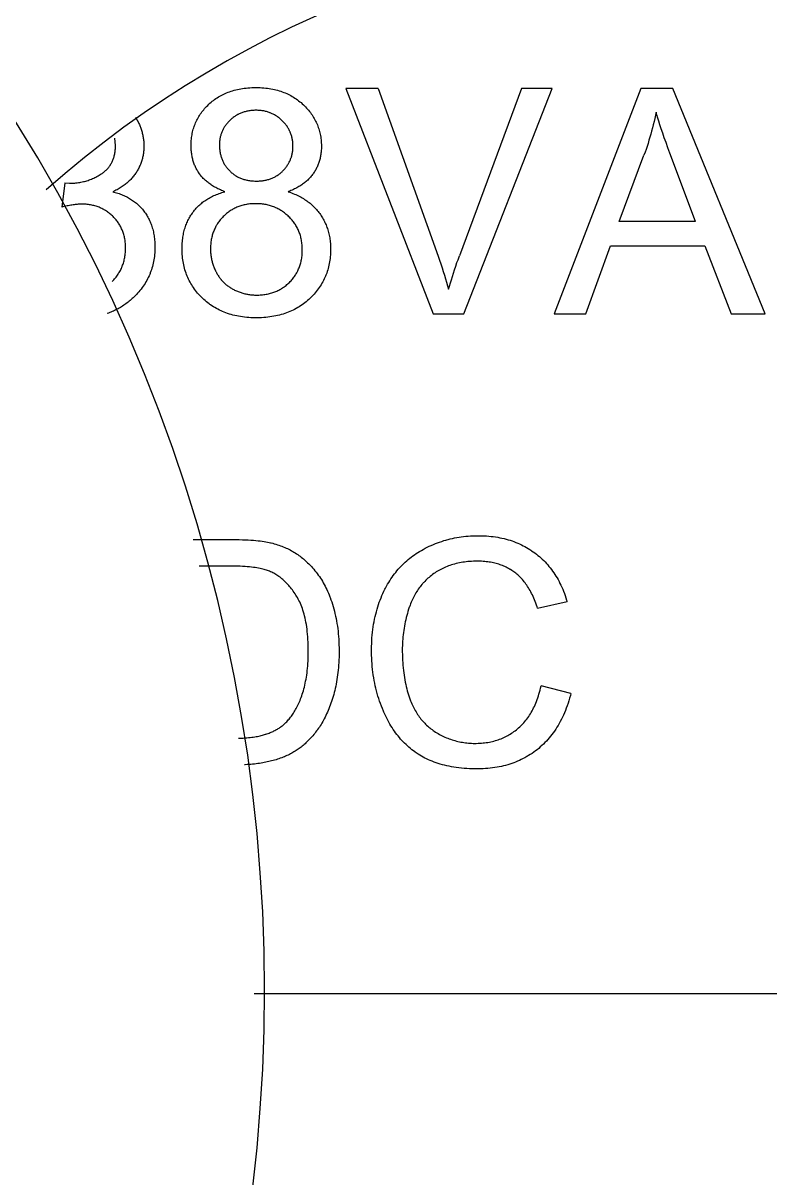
# Model space of a CAD drawing. Header units: millimetres. Extents: x 0 to 101, y -1 to 90.
# Drawn here: x 9.805 to 10.302, y 38.575 to 39.343 of the extents above; entities that cross this region are included whole.
import ezdxf

# ---------------------------------------------------------------- set-up
doc = ezdxf.new("R2010")
doc.units = ezdxf.units.MM

msp = doc.modelspace()

# ---------------------------------------------------------------- linework, layer by layer
for p, q in [((10.01988, 39.30001), (10.07799, 39.15001)), ((10.04136, 39.30001), (10.01988, 39.30001)), ((10.13683, 39.30001), (10.0954, 39.18858)), ((10.09836, 39.15001), (10.15709, 39.30001)), ((10.15709, 39.30001), (10.13683, 39.30001)), ((10.21602, 39.30001), (10.15842, 39.15001)), ((10.23741, 39.30001), (10.21602, 39.30001)), ((10.2988, 39.15001), (10.23741, 39.30001)), ((9.87998, 39.28097), (9.88212, 39.27697)), ((9.8666, 39.26205), (9.86615, 39.26694)), ((10.2017, 39.21161), (10.21817, 39.2556)), ((9.83304, 39.23719), (9.831, 39.22102)), ((9.83304, 39.23719), (9.83601, 39.23698)), ((10.25255, 39.21161), (10.2017, 39.21161)), ((10.1795, 39.15001), (10.19597, 39.19544)), ((10.19597, 39.19544), (10.25869, 39.19544)), ((10.25869, 39.19544), (10.27619, 39.15001)), ((10.07799, 39.15001), (10.09836, 39.15001)), ((10.15842, 39.15001), (10.1795, 39.15001)), ((10.27619, 39.15001), (10.2988, 39.15001)), ((10.14747, 38.95427), (10.16701, 38.95888)), ((10.16957, 38.89759), (10.14972, 38.9026)), ((9.95893, 38.69811), (10.6144, 38.69811))]:
    msp.add_line(p, q)
for points in [[(9.92871, 39.28947), (9.92946, 39.29016), (9.93022, 39.29082), (9.93099, 39.29146), (9.93178, 39.29208), (9.93258, 39.29268), (9.9334, 39.29326), (9.93382, 39.29354), (9.93424, 39.29381), (9.93509, 39.29435), (9.93595, 39.29486), (9.93684, 39.29535), (9.93774, 39.29582), (9.93866, 39.29627), (9.93959, 39.2967), (9.94054, 39.29711), (9.94151, 39.29749), (9.9425, 39.29786), (9.94351, 39.2982), (9.94454, 39.29852), (9.94559, 39.29882), (9.94665, 39.2991), (9.94774, 39.29935), (9.94885, 39.29959), (9.94998, 39.2998), (9.95114, 39.29999), (9.95231, 39.30015), (9.95351, 39.30029), (9.95474, 39.30041), (9.95599, 39.3005), (9.95726, 39.30057), (9.95856, 39.30061), (9.95988, 39.30062)], [(9.95988, 39.30062), (9.96021, 39.30062), (9.96152, 39.30061), (9.96281, 39.30056), (9.96408, 39.30049), (9.96532, 39.3004), (9.96654, 39.30028), (9.96774, 39.30014), (9.96891, 39.29997), (9.97007, 39.29978), (9.9712, 39.29956), (9.97231, 39.29933), (9.9734, 39.29906), (9.97448, 39.29878), (9.97553, 39.29847), (9.97656, 39.29815), (9.97758, 39.29779), (9.97858, 39.29742), (9.97956, 39.29703), (9.98052, 39.29661), (9.98147, 39.29617), (9.9824, 39.29571), (9.98332, 39.29523), (9.98422, 39.29472), (9.9851, 39.29419), (9.98597, 39.29364), (9.98682, 39.29307), (9.98766, 39.29248), (9.98848, 39.29186), (9.98929, 39.29122), (9.99009, 39.29056), (9.99087, 39.28987), (9.99164, 39.28916)], [(10.04136, 39.30001), (10.08127, 39.18843), (10.08217, 39.18584), (10.08303, 39.1833), (10.08386, 39.18079), (10.08466, 39.17831), (10.08543, 39.17587), (10.08617, 39.17347), (10.08688, 39.1711), (10.08757, 39.16877), (10.08823, 39.16648)], [(9.91694, 39.26192), (9.91695, 39.26232), (9.91697, 39.26334), (9.91701, 39.26436), (9.91708, 39.26535), (9.91717, 39.26634), (9.91728, 39.26731), (9.91741, 39.26826), (9.91757, 39.26921), (9.91775, 39.27014), (9.91795, 39.27106), (9.91817, 39.27196), (9.91841, 39.27286), (9.91868, 39.27374), (9.91897, 39.27462), (9.91928, 39.27548), (9.91961, 39.27633), (9.91996, 39.27718), (9.92033, 39.27801), (9.92053, 39.27842), (9.92073, 39.27883), (9.92115, 39.27965), (9.92159, 39.28045), (9.92205, 39.28125), (9.92254, 39.28204), (9.92305, 39.28282), (9.92358, 39.28359), (9.92413, 39.28435), (9.92471, 39.2851), (9.92532, 39.28585), (9.92595, 39.28659), (9.9266, 39.28732), (9.92728, 39.28804), (9.92798, 39.28876), (9.92871, 39.28947)], [(9.99164, 39.28916), (9.99238, 39.28844), (9.9931, 39.28771), (9.99379, 39.28698), (9.99445, 39.28623), (9.99509, 39.28548), (9.99571, 39.28472), (9.9963, 39.28395), (9.99686, 39.28318), (9.99741, 39.28239), (9.99792, 39.2816), (9.99842, 39.2808), (9.99889, 39.28), (9.99934, 39.27918), (9.99977, 39.27836), (10.00017, 39.27752), (10.00055, 39.27668), (10.00091, 39.27583), (10.00124, 39.27497), (10.00156, 39.2741), (10.00185, 39.27322), (10.00212, 39.27233), (10.00237, 39.27142), (10.00259, 39.27051), (10.0028, 39.26959), (10.00298, 39.26866), (10.00314, 39.26771), (10.00327, 39.26676), (10.00339, 39.26579), (10.00348, 39.26481), (10.00354, 39.26381), (10.00359, 39.26281), (10.00361, 39.26179), (10.00361, 39.26144)], [(9.9427, 39.27875), (9.94227, 39.27832), (9.94185, 39.27789), (9.94144, 39.27745), (9.94105, 39.277), (9.94068, 39.27656), (9.94032, 39.27611), (9.93998, 39.27565), (9.93965, 39.27519), (9.93933, 39.27473), (9.93903, 39.27427), (9.93874, 39.27379), (9.93847, 39.27332), (9.93821, 39.27284), (9.93796, 39.27235), (9.93785, 39.27211), (9.93773, 39.27186), (9.93751, 39.27137), (9.9373, 39.27087), (9.93711, 39.27036), (9.93693, 39.26985), (9.93676, 39.26934), (9.93661, 39.26882), (9.93647, 39.26829), (9.93634, 39.26776), (9.93622, 39.26722), (9.93612, 39.26667), (9.93603, 39.26612), (9.93595, 39.26556), (9.93589, 39.26499), (9.93584, 39.26442), (9.9358, 39.26384), (9.93578, 39.26325), (9.93577, 39.26265), (9.93577, 39.26256)], [(9.96023, 39.28548), (9.95994, 39.28548), (9.95925, 39.28547), (9.95857, 39.28544), (9.9579, 39.2854), (9.95724, 39.28534), (9.95659, 39.28527), (9.95595, 39.28518), (9.95532, 39.28509), (9.9547, 39.28498), (9.95409, 39.28485), (9.95349, 39.28471), (9.9529, 39.28456), (9.95232, 39.2844), (9.95175, 39.28422), (9.95119, 39.28403), (9.95063, 39.28383), (9.95008, 39.28361), (9.94954, 39.28338), (9.94901, 39.28314), (9.94848, 39.28288), (9.94822, 39.28275), (9.94796, 39.28261), (9.94745, 39.28233), (9.94695, 39.28203), (9.94645, 39.28173), (9.94596, 39.2814), (9.94548, 39.28107), (9.945, 39.28072), (9.94453, 39.28035), (9.94406, 39.27998), (9.9436, 39.27958), (9.94315, 39.27918), (9.9427, 39.27875)], [(9.97762, 39.27852), (9.97736, 39.27877), (9.9769, 39.2792), (9.97643, 39.27962), (9.97595, 39.28002), (9.97548, 39.28041), (9.97499, 39.28078), (9.97451, 39.28113), (9.97401, 39.28147), (9.97352, 39.2818), (9.97301, 39.28211), (9.9725, 39.28241), (9.97199, 39.28269), (9.97147, 39.28296), (9.97095, 39.28321), (9.97042, 39.28346), (9.96988, 39.28368), (9.96961, 39.28379), (9.96933, 39.2839), (9.96878, 39.2841), (9.96823, 39.28429), (9.96766, 39.28446), (9.96709, 39.28462), (9.96651, 39.28477), (9.96592, 39.2849), (9.96533, 39.28502), (9.96472, 39.28513), (9.96411, 39.28522), (9.96348, 39.2853), (9.96285, 39.28536), (9.96221, 39.28542), (9.96156, 39.28545), (9.9609, 39.28547), (9.96023, 39.28548)], [(9.98468, 39.26154), (9.98468, 39.26155), (9.98467, 39.2622), (9.98465, 39.26284), (9.98461, 39.26346), (9.98456, 39.26408), (9.9845, 39.26469), (9.98442, 39.26529), (9.98433, 39.26588), (9.98423, 39.26646), (9.98411, 39.26704), (9.98398, 39.2676), (9.98383, 39.26816), (9.98367, 39.26871), (9.9835, 39.26926), (9.98332, 39.2698), (9.98312, 39.27033), (9.98291, 39.27085), (9.9828, 39.27111), (9.98268, 39.27137), (9.98244, 39.27189), (9.98219, 39.27239), (9.98193, 39.27289), (9.98165, 39.27339), (9.98136, 39.27388), (9.98105, 39.27437), (9.98073, 39.27485), (9.98039, 39.27532), (9.98004, 39.27579), (9.97968, 39.27626), (9.9793, 39.27672), (9.9789, 39.27718), (9.97849, 39.27763), (9.97806, 39.27808), (9.97762, 39.27852)], [(10.22626, 39.28425), (10.22583, 39.28221), (10.22536, 39.28007), (10.22487, 39.27794), (10.22437, 39.27583), (10.22384, 39.27373), (10.22328, 39.27165), (10.22271, 39.26959), (10.22212, 39.26754), (10.22151, 39.26551), (10.22088, 39.26349), (10.22023, 39.26149), (10.21957, 39.25951), (10.21888, 39.25755), (10.21817, 39.2556)], [(10.25255, 39.21161), (10.23547, 39.25696), (10.23415, 39.26053), (10.23289, 39.26397), (10.23172, 39.26727), (10.23064, 39.27037), (10.22968, 39.27318), (10.22882, 39.27577), (10.22806, 39.27815), (10.22739, 39.28034), (10.22679, 39.28237), (10.22626, 39.28425)], [(9.88212, 39.27697), (9.88223, 39.27671), (9.88252, 39.27608), (9.88279, 39.27544), (9.88304, 39.2748), (9.88329, 39.27416), (9.88352, 39.27352), (9.88374, 39.27287), (9.88394, 39.27223), (9.88414, 39.27158), (9.88432, 39.27093), (9.88448, 39.27029), (9.88464, 39.26963), (9.88478, 39.26898), (9.88491, 39.26833), (9.88503, 39.26767), (9.88513, 39.26701), (9.88523, 39.26635), (9.88531, 39.26568), (9.88538, 39.26502), (9.88543, 39.26435), (9.88548, 39.26367), (9.88551, 39.263), (9.88553, 39.26232), (9.88553, 39.26164)], [(9.85717, 39.24314), (9.8577, 39.24349), (9.8582, 39.24385), (9.85869, 39.24422), (9.85916, 39.24459), (9.85961, 39.24497), (9.86005, 39.24537), (9.86047, 39.24577), (9.86088, 39.24617), (9.86127, 39.24659), (9.86165, 39.24702), (9.86202, 39.24745), (9.86236, 39.2479), (9.8627, 39.24835), (9.86302, 39.24882), (9.86318, 39.24905), (9.86333, 39.24929), (9.86362, 39.24977), (9.8639, 39.25027), (9.86417, 39.25077), (9.86442, 39.25129), (9.86466, 39.25181), (9.86489, 39.25235), (9.8651, 39.2529), (9.8653, 39.25346), (9.86549, 39.25403), (9.86566, 39.25462), (9.86582, 39.25522), (9.86596, 39.25583), (9.8661, 39.25646), (9.86621, 39.2571), (9.86631, 39.25776), (9.8664, 39.25843), (9.86647, 39.25912), (9.86653, 39.25983), (9.86657, 39.26055), (9.86659, 39.26128), (9.8666, 39.26204)], [(9.88553, 39.26164), (9.88552, 39.26091), (9.8855, 39.26018), (9.88547, 39.25947), (9.88542, 39.25876), (9.88535, 39.25806), (9.88527, 39.25737), (9.88518, 39.25668), (9.88507, 39.256), (9.88495, 39.25533), (9.88482, 39.25466), (9.88467, 39.254), (9.88451, 39.25334), (9.88433, 39.25269), (9.88424, 39.25237), (9.88414, 39.25205), (9.88394, 39.25141), (9.88372, 39.25077), (9.88349, 39.25014), (9.88324, 39.24951), (9.88298, 39.24889), (9.88271, 39.24827), (9.88242, 39.24765), (9.88211, 39.24704), (9.88179, 39.24643), (9.88146, 39.24582), (9.88111, 39.24522), (9.88074, 39.24461), (9.88036, 39.24401), (9.88031, 39.24394)], [(9.92245, 39.24331), (9.92207, 39.24385), (9.92171, 39.2444), (9.92153, 39.24468), (9.92136, 39.24496), (9.92102, 39.24552), (9.9207, 39.2461), (9.92038, 39.24668), (9.92009, 39.24727), (9.9198, 39.24787), (9.91953, 39.24848), (9.91927, 39.24909), (9.91903, 39.24972), (9.9188, 39.25036), (9.91858, 39.251), (9.91837, 39.25165), (9.91818, 39.25232), (9.918, 39.25299), (9.91784, 39.25368), (9.91769, 39.25437), (9.91755, 39.25507), (9.91742, 39.25579), (9.91731, 39.25652), (9.91722, 39.25725), (9.91713, 39.258), (9.91707, 39.25876), (9.91701, 39.25954), (9.91698, 39.26032), (9.91695, 39.26112), (9.91694, 39.26192)], [(9.93577, 39.26256), (9.93578, 39.26194), (9.9358, 39.26125), (9.93583, 39.26057), (9.93588, 39.2599), (9.93594, 39.25925), (9.93602, 39.25861), (9.93611, 39.25798), (9.93621, 39.25736), (9.93633, 39.25675), (9.93646, 39.25616), (9.9366, 39.25557), (9.93675, 39.25499), (9.93692, 39.25443), (9.9371, 39.25387), (9.93729, 39.25332), (9.9375, 39.25278), (9.93772, 39.25225), (9.93795, 39.25173), (9.93819, 39.25122), (9.93845, 39.25071), (9.93858, 39.25046), (9.93872, 39.25021), (9.939, 39.24972), (9.9393, 39.24923), (9.93961, 39.24875), (9.93993, 39.24828), (9.94027, 39.24781), (9.94062, 39.24735), (9.94099, 39.2469), (9.94137, 39.24645), (9.94176, 39.24601), (9.94218, 39.24557), (9.9426, 39.24514)], [(9.97782, 39.24507), (9.97817, 39.24542), (9.9786, 39.24587), (9.979, 39.24632), (9.9794, 39.24678), (9.97977, 39.24724), (9.98013, 39.2477), (9.98048, 39.24817), (9.98081, 39.24864), (9.98113, 39.24911), (9.98143, 39.24959), (9.98172, 39.25008), (9.98199, 39.25056), (9.98225, 39.25105), (9.9825, 39.25155), (9.98273, 39.25205), (9.98295, 39.25256), (9.98316, 39.25307), (9.98335, 39.25359), (9.98353, 39.25411), (9.98362, 39.25438), (9.9837, 39.25464), (9.98385, 39.25518), (9.984, 39.25572), (9.98412, 39.25627), (9.98424, 39.25682), (9.98434, 39.25739), (9.98443, 39.25795), (9.98451, 39.25853), (9.98457, 39.25912), (9.98462, 39.25971), (9.98465, 39.26031), (9.98467, 39.26092), (9.98468, 39.26154)], [(10.00361, 39.26144), (10.00361, 39.26131), (10.0036, 39.26055), (10.00357, 39.25979), (10.00353, 39.25904), (10.00348, 39.25831), (10.00341, 39.25758), (10.00333, 39.25686), (10.00323, 39.25615), (10.00312, 39.25545), (10.003, 39.25476), (10.00286, 39.25408), (10.0027, 39.25341), (10.00254, 39.25275), (10.00236, 39.25209), (10.00217, 39.25144), (10.00196, 39.2508), (10.00174, 39.25017), (10.00151, 39.24955), (10.00126, 39.24894), (10.00101, 39.24833), (10.00073, 39.24774), (10.00045, 39.24714), (10.00015, 39.24656), (9.99984, 39.24599), (9.99951, 39.24542), (9.99918, 39.24486), (9.99883, 39.24431), (9.99846, 39.24376), (9.99808, 39.24322)], [(9.83601, 39.23698), (9.83606, 39.23698), (9.83694, 39.23699), (9.8378, 39.23702), (9.83866, 39.23706), (9.83951, 39.23712), (9.84036, 39.2372), (9.84119, 39.2373), (9.84202, 39.23741), (9.84284, 39.23754), (9.84365, 39.23768), (9.84445, 39.23785), (9.84525, 39.23802), (9.84604, 39.23822), (9.84682, 39.23843), (9.8476, 39.23866), (9.84837, 39.2389), (9.84913, 39.23916), (9.84989, 39.23944), (9.85064, 39.23973), (9.85139, 39.24004), (9.85213, 39.24037), (9.85287, 39.24072), (9.8536, 39.24108), (9.85432, 39.24146), (9.85504, 39.24185), (9.85576, 39.24226), (9.85647, 39.2427), (9.85717, 39.24314)], [(9.88031, 39.24394), (9.87993, 39.24336), (9.87953, 39.24279), (9.87911, 39.24223), (9.87868, 39.24168), (9.87824, 39.24113), (9.87778, 39.24059), (9.87731, 39.24006), (9.87682, 39.23954), (9.87632, 39.23902), (9.8758, 39.23852), (9.87527, 39.23802), (9.87472, 39.23752), (9.87416, 39.23704), (9.87359, 39.23656), (9.87299, 39.2361), (9.87239, 39.23564), (9.87176, 39.23518), (9.87112, 39.23474), (9.87047, 39.23431), (9.8698, 39.23388), (9.86911, 39.23346), (9.86841, 39.23306), (9.86769, 39.23266), (9.86696, 39.23227), (9.8662, 39.23189), (9.86544, 39.23152), (9.86486, 39.23125)], [(9.93945, 39.23135), (9.93889, 39.23156), (9.93803, 39.23189), (9.93719, 39.23223), (9.93638, 39.23258), (9.93558, 39.23293), (9.93481, 39.23329), (9.93406, 39.23367), (9.93333, 39.23405), (9.93262, 39.23443), (9.93193, 39.23483), (9.93126, 39.23523), (9.93061, 39.23565), (9.92997, 39.23607), (9.92936, 39.23649), (9.92876, 39.23693), (9.92818, 39.23737), (9.92761, 39.23782), (9.92707, 39.23828), (9.92654, 39.23874), (9.92602, 39.23922), (9.92552, 39.2397), (9.92504, 39.24019), (9.92457, 39.24069), (9.92411, 39.2412), (9.92368, 39.24171), (9.92325, 39.24223), (9.92284, 39.24277), (9.92264, 39.24304), (9.92245, 39.24331)], [(9.9426, 39.24514), (9.94303, 39.24473), (9.94347, 39.24433), (9.94391, 39.24394), (9.94436, 39.24357), (9.94482, 39.24321), (9.94529, 39.24286), (9.94576, 39.24253), (9.94625, 39.24221), (9.94674, 39.2419), (9.94724, 39.24161), (9.94774, 39.24133), (9.94826, 39.24106), (9.94878, 39.24081), (9.94932, 39.24056), (9.94986, 39.24033), (9.95041, 39.24011), (9.95097, 39.23991), (9.95154, 39.23972), (9.95212, 39.23954), (9.95271, 39.23937), (9.95332, 39.23922), (9.95393, 39.23908), (9.95455, 39.23895), (9.95519, 39.23883), (9.95584, 39.23873), (9.95649, 39.23864), (9.95717, 39.23857), (9.95785, 39.23851), (9.95855, 39.23846), (9.95926, 39.23843), (9.95998, 39.23842), (9.96043, 39.23841)], [(9.96043, 39.23841), (9.96096, 39.23842), (9.96166, 39.23844), (9.96235, 39.23847), (9.96302, 39.23852), (9.96368, 39.23858), (9.96433, 39.23865), (9.96497, 39.23874), (9.9656, 39.23884), (9.96621, 39.23895), (9.96682, 39.23908), (9.96741, 39.23922), (9.96799, 39.23937), (9.96856, 39.23954), (9.96913, 39.23971), (9.96968, 39.2399), (9.97022, 39.2401), (9.97076, 39.24032), (9.97129, 39.24055), (9.9718, 39.24079), (9.97231, 39.24104), (9.97281, 39.2413), (9.97331, 39.24158), (9.97379, 39.24187), (9.97427, 39.24217), (9.97474, 39.24249), (9.97497, 39.24265), (9.9752, 39.24281), (9.97566, 39.24316), (9.9761, 39.24351), (9.97654, 39.24388), (9.97698, 39.24426), (9.9774, 39.24466), (9.97782, 39.24507)], [(9.99808, 39.24322), (9.99768, 39.24268), (9.99727, 39.24215), (9.99684, 39.24162), (9.9964, 39.24111), (9.99594, 39.2406), (9.99547, 39.2401), (9.99498, 39.23961), (9.99448, 39.23912), (9.99396, 39.23864), (9.99343, 39.23817), (9.99288, 39.23771), (9.99231, 39.23726), (9.99173, 39.23681), (9.99113, 39.23638), (9.99052, 39.23595), (9.98989, 39.23552), (9.98924, 39.23511), (9.98857, 39.2347), (9.98788, 39.23431), (9.98718, 39.23392), (9.98646, 39.23354), (9.98572, 39.23316), (9.98495, 39.2328), (9.98417, 39.23244), (9.98337, 39.2321), (9.98255, 39.23176), (9.98171, 39.23143), (9.98151, 39.23135)], [(9.86486, 39.23125), (9.8655, 39.2311), (9.86641, 39.23087), (9.8673, 39.23062), (9.86817, 39.23035), (9.86902, 39.23007), (9.86986, 39.22978), (9.87068, 39.22947), (9.87149, 39.22914), (9.87228, 39.22881), (9.87305, 39.22845), (9.87381, 39.22809), (9.87456, 39.22771), (9.87529, 39.22731), (9.876, 39.2269), (9.8767, 39.22648), (9.87738, 39.22604), (9.87805, 39.22559), (9.87871, 39.22513), (9.87935, 39.22465), (9.87998, 39.22416), (9.88059, 39.22366), (9.8812, 39.22314), (9.88178, 39.2226), (9.88236, 39.22205), (9.88292, 39.22149), (9.88347, 39.22091), (9.884, 39.22032), (9.88453, 39.21972), (9.88504, 39.2191), (9.88553, 39.21846)], [(9.91827, 39.21785), (9.91878, 39.2185), (9.9193, 39.21914), (9.91983, 39.21977), (9.92037, 39.22038), (9.92093, 39.22098), (9.92151, 39.22156), (9.9221, 39.22213), (9.9227, 39.22269), (9.92332, 39.22323), (9.92396, 39.22376), (9.92461, 39.22428), (9.92527, 39.22478), (9.92596, 39.22527), (9.92666, 39.22575), (9.92737, 39.22621), (9.9281, 39.22666), (9.92885, 39.2271), (9.92962, 39.22753), (9.93041, 39.22794), (9.93121, 39.22834), (9.93203, 39.22872), (9.93288, 39.2291), (9.93374, 39.22946), (9.93462, 39.2298), (9.93552, 39.23013), (9.93644, 39.23045), (9.93739, 39.23076), (9.93835, 39.23105), (9.93934, 39.23132), (9.93945, 39.23135)], [(9.98151, 39.23135), (9.9817, 39.23129), (9.98272, 39.23093), (9.98372, 39.23057), (9.9847, 39.23018), (9.98565, 39.22979), (9.98658, 39.22939), (9.98748, 39.22897), (9.98837, 39.22854), (9.98923, 39.2281), (9.99007, 39.22765), (9.99088, 39.22718), (9.99168, 39.22671), (9.99246, 39.22622), (9.99321, 39.22572), (9.99395, 39.22521), (9.99467, 39.22469), (9.99537, 39.22416), (9.99605, 39.22362), (9.99672, 39.22306), (9.99737, 39.22249), (9.998, 39.22191), (9.99861, 39.22132), (9.99921, 39.22071), (9.99979, 39.22009), (10.00035, 39.21946), (10.0009, 39.21882), (10.00144, 39.21816), (10.00196, 39.21749), (10.00246, 39.21681)], [(9.84399, 39.22307), (9.84347, 39.22306), (9.84292, 39.22305), (9.84235, 39.22302), (9.84176, 39.22298), (9.84114, 39.22293), (9.8405, 39.22286), (9.83983, 39.22279), (9.83914, 39.2227), (9.83842, 39.22259), (9.83767, 39.22247), (9.8369, 39.22234), (9.83609, 39.22219), (9.83526, 39.22202), (9.8344, 39.22184), (9.8335, 39.22164), (9.83258, 39.22142), (9.83162, 39.22118), (9.831, 39.22102)], [(9.86507, 39.21478), (9.86454, 39.21529), (9.86401, 39.21579), (9.86347, 39.21626), (9.86292, 39.21672), (9.86236, 39.21717), (9.8618, 39.21759), (9.86123, 39.21801), (9.86065, 39.2184), (9.86006, 39.21878), (9.85946, 39.21914), (9.85916, 39.21931), (9.85885, 39.21948), (9.85824, 39.21981), (9.85762, 39.22013), (9.85698, 39.22043), (9.85634, 39.22071), (9.85569, 39.22098), (9.85503, 39.22123), (9.85436, 39.22146), (9.85368, 39.22168), (9.85299, 39.22189), (9.85229, 39.22207), (9.85157, 39.22225), (9.85085, 39.2224), (9.85011, 39.22254), (9.84937, 39.22267), (9.84861, 39.22278), (9.84784, 39.22287), (9.84705, 39.22294), (9.84626, 39.223), (9.84545, 39.22304), (9.84463, 39.22306), (9.84399, 39.22307)], [(9.88553, 39.21846), (9.88602, 39.2178), (9.88626, 39.21747), (9.88649, 39.21713), (9.88695, 39.21645), (9.88739, 39.21576), (9.88781, 39.21505), (9.88822, 39.21434), (9.88861, 39.21361), (9.88898, 39.21287), (9.88934, 39.21212), (9.88968, 39.21135), (9.89, 39.21057), (9.89031, 39.20978), (9.8906, 39.20898), (9.89087, 39.20816), (9.89113, 39.20733), (9.89137, 39.20648), (9.8916, 39.20562), (9.89181, 39.20474), (9.89199, 39.20385), (9.89217, 39.20295), (9.89232, 39.20202), (9.89246, 39.20109), (9.89258, 39.20013), (9.89268, 39.19916), (9.89276, 39.19817), (9.89282, 39.19716), (9.89287, 39.19614), (9.89289, 39.1951), (9.8929, 39.19431)], [(9.91091, 39.19339), (9.91091, 39.194), (9.91093, 39.19507), (9.91097, 39.19611), (9.91103, 39.19714), (9.91111, 39.19815), (9.91121, 39.19914), (9.91133, 39.20011), (9.91147, 39.20107), (9.91162, 39.20201), (9.91179, 39.20293), (9.91198, 39.20384), (9.91219, 39.20474), (9.91241, 39.20562), (9.91265, 39.20648), (9.91291, 39.20733), (9.91318, 39.20816), (9.91348, 39.20899), (9.91378, 39.20979), (9.91411, 39.21059), (9.91445, 39.21137), (9.91481, 39.21214), (9.91518, 39.21289), (9.91557, 39.21364), (9.91598, 39.21437), (9.91641, 39.21509), (9.91685, 39.21579), (9.91731, 39.21649), (9.91778, 39.21717), (9.91827, 39.21785)], [(9.95992, 39.22337), (9.95926, 39.22337), (9.95842, 39.22334), (9.9576, 39.2233), (9.95679, 39.22324), (9.95599, 39.22317), (9.95521, 39.22307), (9.95444, 39.22296), (9.95368, 39.22284), (9.95293, 39.22269), (9.9522, 39.22253), (9.95147, 39.22235), (9.95076, 39.22216), (9.95006, 39.22195), (9.94936, 39.22172), (9.94868, 39.22148), (9.94801, 39.22122), (9.94734, 39.22095), (9.94669, 39.22066), (9.94604, 39.22035), (9.9454, 39.22002), (9.94477, 39.21968), (9.94415, 39.21932), (9.94353, 39.21895), (9.94293, 39.21856), (9.94233, 39.21815), (9.94173, 39.21772), (9.94115, 39.21728), (9.94057, 39.21682), (9.94, 39.21633), (9.93944, 39.21583), (9.93888, 39.21532), (9.93833, 39.21478)], [(9.98199, 39.21465), (9.98142, 39.2152), (9.98083, 39.21573), (9.98024, 39.21624), (9.97965, 39.21673), (9.97904, 39.2172), (9.97843, 39.21766), (9.97781, 39.21809), (9.97718, 39.21851), (9.97655, 39.21891), (9.97591, 39.21929), (9.97526, 39.21966), (9.9746, 39.22001), (9.97394, 39.22034), (9.97326, 39.22065), (9.97292, 39.2208), (9.97258, 39.22095), (9.97189, 39.22123), (9.97119, 39.22149), (9.97048, 39.22174), (9.96976, 39.22197), (9.96904, 39.22218), (9.9683, 39.22238), (9.96755, 39.22255), (9.96679, 39.22272), (9.96603, 39.22286), (9.96525, 39.22299), (9.96446, 39.22309), (9.96366, 39.22319), (9.96285, 39.22326), (9.96203, 39.22332), (9.96119, 39.22335), (9.96034, 39.22337), (9.95992, 39.22337)], [(10.00246, 39.21681), (10.00296, 39.21609), (10.00345, 39.21536), (10.00391, 39.21463), (10.00436, 39.21388), (10.00479, 39.21313), (10.00521, 39.21237), (10.0056, 39.2116), (10.00598, 39.21082), (10.00634, 39.21003), (10.00668, 39.20923), (10.007, 39.20842), (10.00731, 39.20761), (10.00759, 39.20678), (10.00786, 39.20594), (10.00812, 39.20509), (10.00835, 39.20423), (10.00857, 39.20337), (10.00877, 39.20248), (10.00895, 39.20159), (10.00911, 39.20069), (10.00926, 39.19977), (10.00938, 39.19885), (10.00949, 39.19791), (10.00958, 39.19695), (10.00965, 39.19599), (10.0097, 39.19501), (10.00974, 39.19401), (10.00975, 39.19301), (10.00975, 39.19288)], [(9.87336, 39.19391), (9.87335, 39.19454), (9.87333, 39.19535), (9.87329, 39.19614), (9.87323, 39.19693), (9.87316, 39.1977), (9.87307, 39.19846), (9.87296, 39.1992), (9.87284, 39.19994), (9.8727, 39.20066), (9.87254, 39.20137), (9.87237, 39.20207), (9.87218, 39.20277), (9.87198, 39.20345), (9.87176, 39.20412), (9.87153, 39.20478), (9.87128, 39.20544), (9.87101, 39.20608), (9.87073, 39.20671), (9.87043, 39.20734), (9.87012, 39.20796), (9.86979, 39.20857), (9.86944, 39.20917), (9.86908, 39.20977), (9.8687, 39.21035), (9.86831, 39.21093), (9.8679, 39.2115), (9.86747, 39.21206), (9.86703, 39.21262), (9.86656, 39.21317), (9.86608, 39.21371), (9.86558, 39.21425), (9.86507, 39.21478)], [(9.93833, 39.21478), (9.9378, 39.21424), (9.93729, 39.21369), (9.93679, 39.21313), (9.93632, 39.21256), (9.93586, 39.21199), (9.93542, 39.21141), (9.935, 39.21083), (9.9346, 39.21024), (9.93421, 39.20963), (9.93384, 39.20902), (9.93366, 39.20872), (9.93349, 39.20841), (9.93315, 39.20778), (9.93283, 39.20715), (9.93253, 39.2065), (9.93224, 39.20585), (9.93197, 39.20519), (9.93171, 39.20452), (9.93147, 39.20384), (9.93125, 39.20315), (9.93104, 39.20245), (9.93085, 39.20174), (9.93067, 39.20101), (9.93051, 39.20028), (9.93037, 39.19953), (9.93024, 39.19878), (9.93013, 39.198), (9.93004, 39.19722), (9.92996, 39.19642), (9.92991, 39.19561), (9.92986, 39.19479), (9.92984, 39.19395), (9.92984, 39.19329)], [(9.99092, 39.19268), (9.99092, 39.19272), (9.99091, 39.19357), (9.99088, 39.19441), (9.99083, 39.19524), (9.99077, 39.19605), (9.99069, 39.19685), (9.99059, 39.19764), (9.99047, 39.19842), (9.99033, 39.19918), (9.99018, 39.19993), (9.99001, 39.20067), (9.98982, 39.20141), (9.98962, 39.20213), (9.9894, 39.20284), (9.98916, 39.20354), (9.98891, 39.20423), (9.98864, 39.20491), (9.98836, 39.20558), (9.98805, 39.20625), (9.98773, 39.2069), (9.9874, 39.20754), (9.98704, 39.20818), (9.98667, 39.20881), (9.98628, 39.20943), (9.98588, 39.21004), (9.98546, 39.21064), (9.98502, 39.21124), (9.98456, 39.21183), (9.98408, 39.21241), (9.98359, 39.21298), (9.98308, 39.21354), (9.98254, 39.2141), (9.98199, 39.21465)], [(9.86438, 39.17157), (9.86494, 39.17215), (9.86548, 39.17274), (9.866, 39.17333), (9.86651, 39.17394), (9.86699, 39.17454), (9.86745, 39.17516), (9.8679, 39.17578), (9.86833, 39.17641), (9.86874, 39.17705), (9.86913, 39.1777), (9.86951, 39.17835), (9.86987, 39.17901), (9.87021, 39.17968), (9.87053, 39.18036), (9.87084, 39.18105), (9.87098, 39.18139), (9.87112, 39.18174), (9.8714, 39.18244), (9.87165, 39.18316), (9.87189, 39.18388), (9.8721, 39.18461), (9.87231, 39.18535), (9.87249, 39.1861), (9.87266, 39.18686), (9.87281, 39.18763), (9.87294, 39.18841), (9.87305, 39.1892), (9.87315, 39.19), (9.87323, 39.19081), (9.87329, 39.19164), (9.87333, 39.19247), (9.87335, 39.19332), (9.87336, 39.19391)], [(9.8929, 39.19431), (9.89288, 39.19308), (9.89284, 39.19186), (9.89277, 39.19066), (9.89267, 39.18947), (9.89255, 39.1883), (9.89239, 39.18715), (9.89221, 39.186), (9.892, 39.18488), (9.89177, 39.18376), (9.89151, 39.18266), (9.89122, 39.18157), (9.8909, 39.1805), (9.89056, 39.17944), (9.89019, 39.17839), (9.8898, 39.17735), (9.88959, 39.17683), (9.88938, 39.17632), (9.88893, 39.1753), (9.88845, 39.1743), (9.88795, 39.1733), (9.88742, 39.17232), (9.88687, 39.17135), (9.88628, 39.17038), (9.88567, 39.16943), (9.88503, 39.16848), (9.88436, 39.16755), (9.88366, 39.16662), (9.88293, 39.1657), (9.88217, 39.1648), (9.88138, 39.1639), (9.88056, 39.16301), (9.87971, 39.16212), (9.87883, 39.16125), (9.87855, 39.16098)], [(9.92449, 39.16052), (9.92364, 39.16137), (9.92283, 39.16222), (9.92204, 39.16308), (9.92129, 39.16395), (9.92056, 39.16483), (9.91986, 39.16572), (9.91919, 39.16662), (9.91854, 39.16753), (9.91793, 39.16845), (9.91734, 39.16938), (9.91677, 39.17033), (9.91624, 39.17128), (9.91573, 39.17225), (9.91524, 39.17323), (9.91478, 39.17422), (9.91435, 39.17522), (9.91394, 39.17623), (9.91356, 39.17726), (9.9132, 39.1783), (9.91287, 39.17936), (9.91257, 39.18043), (9.91228, 39.18151), (9.91203, 39.18261), (9.9118, 39.18373), (9.91159, 39.18486), (9.91142, 39.18601), (9.91126, 39.18718), (9.91114, 39.18836), (9.91104, 39.18956), (9.91097, 39.19078), (9.91092, 39.19202), (9.91091, 39.19328), (9.91091, 39.19339)], [(9.92984, 39.19329), (9.92984, 39.19264), (9.92986, 39.19198), (9.92989, 39.19134), (9.92994, 39.19069), (9.92999, 39.19005), (9.93006, 39.18942), (9.93014, 39.18878), (9.93018, 39.18846), (9.93023, 39.18815), (9.93034, 39.18752), (9.93045, 39.18689), (9.93058, 39.18627), (9.93073, 39.18564), (9.93088, 39.18502), (9.93105, 39.1844), (9.93123, 39.18378), (9.93142, 39.18316), (9.93163, 39.18254), (9.93185, 39.18191), (9.93208, 39.18129), (9.93233, 39.18067), (9.93259, 39.18005), (9.93286, 39.17943), (9.93315, 39.1788), (9.93346, 39.17817), (9.93352, 39.17805)], [(9.98235, 39.17106), (9.98288, 39.1716), (9.9834, 39.17215), (9.98389, 39.17271), (9.98437, 39.17327), (9.98483, 39.17384), (9.98527, 39.17442), (9.98569, 39.175), (9.9861, 39.17559), (9.98649, 39.17619), (9.98686, 39.1768), (9.98722, 39.17742), (9.98756, 39.17805), (9.98772, 39.17836), (9.98788, 39.17868), (9.98819, 39.17933), (9.98848, 39.17998), (9.98876, 39.18064), (9.98901, 39.18131), (9.98926, 39.182), (9.98948, 39.18269), (9.98969, 39.18339), (9.98989, 39.18411), (9.99007, 39.18483), (9.99023, 39.18557), (9.99037, 39.18632), (9.9905, 39.18708), (9.99061, 39.18786), (9.99071, 39.18864), (9.99079, 39.18945), (9.99085, 39.19026), (9.99089, 39.19109), (9.99091, 39.19194), (9.99092, 39.19268)], [(10.00975, 39.19288), (10.00973, 39.19166), (10.00969, 39.19046), (10.00962, 39.18927), (10.00953, 39.18811), (10.00941, 39.18695), (10.00926, 39.18582), (10.00908, 39.1847), (10.00888, 39.18359), (10.00866, 39.1825), (10.00841, 39.18143), (10.00813, 39.18037), (10.00783, 39.17932), (10.0075, 39.17828), (10.00715, 39.17726), (10.00677, 39.17625), (10.00657, 39.17575), (10.00636, 39.17525), (10.00594, 39.17426), (10.00548, 39.17329), (10.005, 39.17232), (10.00449, 39.17137), (10.00396, 39.17042), (10.0034, 39.16949), (10.00281, 39.16857), (10.0022, 39.16766), (10.00156, 39.16675), (10.00089, 39.16586), (10.0002, 39.16497), (9.99947, 39.1641), (9.99872, 39.16323), (9.99793, 39.16237), (9.99712, 39.16152), (9.99627, 39.16068), (9.99614, 39.16055)], [(10.08823, 39.16648), (10.0888, 39.16854), (10.08941, 39.17063), (10.09005, 39.17276), (10.09072, 39.17493), (10.09143, 39.17716), (10.09218, 39.17943), (10.09297, 39.18176), (10.0938, 39.18415), (10.09451, 39.18613), (10.0954, 39.18858)], [(9.93352, 39.17805), (9.93379, 39.17752), (9.93407, 39.177), (9.93436, 39.17649), (9.93466, 39.17599), (9.93497, 39.1755), (9.93529, 39.17502), (9.93562, 39.17454), (9.93596, 39.17408), (9.9363, 39.17362), (9.93666, 39.17317), (9.93684, 39.17295), (9.93703, 39.17273), (9.93741, 39.1723), (9.93779, 39.17187), (9.93819, 39.17146), (9.9386, 39.17105), (9.93901, 39.17065), (9.93944, 39.17026), (9.93987, 39.16988), (9.94032, 39.16951), (9.94077, 39.16914), (9.94123, 39.16879), (9.94171, 39.16844), (9.94219, 39.1681), (9.94268, 39.16777), (9.94318, 39.16745), (9.9437, 39.16714), (9.94422, 39.16684), (9.94467, 39.16659)], [(9.96053, 39.1626), (9.96112, 39.1626), (9.96198, 39.16262), (9.96283, 39.16266), (9.96367, 39.16272), (9.96449, 39.16279), (9.96529, 39.16288), (9.96608, 39.16299), (9.96686, 39.16312), (9.96763, 39.16326), (9.96838, 39.16342), (9.96912, 39.1636), (9.96985, 39.16379), (9.97057, 39.164), (9.97127, 39.16422), (9.97196, 39.16446), (9.97265, 39.16472), (9.97332, 39.16499), (9.97399, 39.16528), (9.97464, 39.16558), (9.97528, 39.1659), (9.97592, 39.16624), (9.97654, 39.16659), (9.97685, 39.16677), (9.97716, 39.16696), (9.97777, 39.16735), (9.97837, 39.16775), (9.97896, 39.16817), (9.97955, 39.16861), (9.98012, 39.16906), (9.98069, 39.16953), (9.98125, 39.17003), (9.98181, 39.17053), (9.98235, 39.17106)], [(9.94467, 39.16659), (9.94471, 39.16657), (9.94531, 39.16625), (9.94591, 39.16595), (9.94651, 39.16566), (9.94711, 39.16539), (9.94772, 39.16513), (9.94832, 39.16488), (9.94893, 39.16464), (9.94954, 39.16442), (9.95015, 39.16421), (9.95077, 39.16402), (9.95139, 39.16384), (9.95201, 39.16367), (9.95264, 39.16351), (9.95327, 39.16336), (9.9539, 39.16323), (9.95454, 39.16311), (9.95518, 39.163), (9.95583, 39.16291), (9.95649, 39.16283), (9.95714, 39.16276), (9.95781, 39.1627), (9.95848, 39.16265), (9.95916, 39.16262), (9.95984, 39.1626), (9.96053, 39.1626)], [(9.87855, 39.16098), (9.87842, 39.16086), (9.87775, 39.16023), (9.87707, 39.15963), (9.87638, 39.15904), (9.87569, 39.15846), (9.87499, 39.1579), (9.87429, 39.15735), (9.87358, 39.15682), (9.87286, 39.15631), (9.87213, 39.15581), (9.8714, 39.15532), (9.87065, 39.15485), (9.8699, 39.1544), (9.86915, 39.15396), (9.86838, 39.15353), (9.86761, 39.15311), (9.86683, 39.15272), (9.86604, 39.15233), (9.86524, 39.15196), (9.86444, 39.1516), (9.86363, 39.15126), (9.8628, 39.15093), (9.86197, 39.15062), (9.86113, 39.15032)], [(9.96033, 39.14745), (9.95973, 39.14745), (9.95823, 39.14748), (9.95677, 39.14754), (9.95533, 39.14762), (9.95392, 39.14774), (9.95254, 39.14788), (9.95118, 39.14805), (9.94985, 39.14824), (9.94855, 39.14846), (9.94728, 39.14871), (9.94603, 39.14899), (9.9448, 39.14929), (9.94359, 39.14961), (9.94241, 39.14996), (9.94125, 39.15034), (9.94012, 39.15074), (9.939, 39.15116), (9.93791, 39.15161), (9.93683, 39.15209), (9.93577, 39.15259), (9.93474, 39.15311), (9.93372, 39.15366), (9.93272, 39.15423), (9.93174, 39.15483), (9.93077, 39.15545), (9.92983, 39.1561), (9.92936, 39.15643), (9.9289, 39.15677), (9.92798, 39.15747), (9.92709, 39.15819), (9.9262, 39.15894), (9.92534, 39.15972), (9.92449, 39.16052)], [(9.99614, 39.16055), (9.99528, 39.15974), (9.99441, 39.15896), (9.99352, 39.1582), (9.99261, 39.15748), (9.99169, 39.15677), (9.99075, 39.1561), (9.9898, 39.15545), (9.98883, 39.15482), (9.98784, 39.15422), (9.98683, 39.15365), (9.98581, 39.1531), (9.98477, 39.15258), (9.98371, 39.15208), (9.98263, 39.1516), (9.98153, 39.15115), (9.98041, 39.15073), (9.97927, 39.15033), (9.97811, 39.14995), (9.97693, 39.1496), (9.97573, 39.14928), (9.9745, 39.14898), (9.97325, 39.1487), (9.97198, 39.14845), (9.97068, 39.14823), (9.96935, 39.14804), (9.968, 39.14787), (9.96663, 39.14773), (9.96522, 39.14762), (9.96379, 39.14753), (9.96233, 39.14748), (9.96084, 39.14745), (9.96033, 39.14745)], [(10.07134, 38.99346), (10.07268, 38.99417), (10.07402, 38.99486), (10.07537, 38.99551), (10.07672, 38.99613), (10.07809, 38.99672), (10.07946, 38.99729), (10.08084, 38.99782), (10.08222, 38.99833), (10.08362, 38.9988), (10.08503, 38.99925), (10.08644, 38.99967), (10.08716, 38.99987), (10.08787, 39.00006), (10.08931, 39.00043), (10.09076, 39.00076), (10.09222, 39.00107), (10.09369, 39.00135), (10.09517, 39.0016), (10.09667, 39.00182), (10.09818, 39.00201), (10.0997, 39.00218), (10.10124, 39.00231), (10.10279, 39.00242), (10.10435, 39.0025), (10.10594, 39.00255), (10.10753, 39.00257), (10.10777, 39.00257)], [(10.10777, 39.00257), (10.1086, 39.00256), (10.11022, 39.00253), (10.11181, 39.00247), (10.11338, 39.00238), (10.11493, 39.00226), (10.11645, 39.0021), (10.11795, 39.00192), (10.11942, 39.00171), (10.12087, 39.00148), (10.1223, 39.00121), (10.12371, 39.00092), (10.12509, 39.0006), (10.12646, 39.00025), (10.1278, 38.99987), (10.12912, 38.99947), (10.13042, 38.99904), (10.1317, 38.99859), (10.13296, 38.9981), (10.1342, 38.9976), (10.13542, 38.99706), (10.13663, 38.9965), (10.13781, 38.99592), (10.13898, 38.9953), (10.14013, 38.99466), (10.14126, 38.994), (10.14237, 38.99331), (10.14292, 38.99295), (10.14346, 38.99259), (10.14454, 38.99185), (10.1456, 38.99108)], [(9.91831, 39.00001), (9.94448, 39.00001), (9.94679, 38.99998), (9.94899, 38.99994), (9.95108, 38.99988), (9.95306, 38.9998), (9.95493, 38.99971), (9.95671, 38.9996), (9.95838, 38.99948), (9.95997, 38.99934), (9.96146, 38.99919), (9.96288, 38.99903), (9.9642, 38.99885), (9.96545, 38.99867), (9.96663, 38.99848), (9.96773, 38.99827), (9.96877, 38.99806), (9.96974, 38.99785)], [(9.96974, 38.99785), (9.97014, 38.99775), (9.97122, 38.99748), (9.97227, 38.99719), (9.97331, 38.99689), (9.97433, 38.99657), (9.97534, 38.99624), (9.97632, 38.99589), (9.97729, 38.99553), (9.97825, 38.99516), (9.97919, 38.99476), (9.98012, 38.99436), (9.98103, 38.99394), (9.98192, 38.9935), (9.98281, 38.99305), (9.98368, 38.99258), (9.98453, 38.9921), (9.98538, 38.99161), (9.98621, 38.99109), (9.98703, 38.99057), (9.98783, 38.99002), (9.98863, 38.98946), (9.98941, 38.98889), (9.99019, 38.9883), (9.99095, 38.98769), (9.9917, 38.98707)], [(9.9917, 38.98707), (9.99263, 38.98627), (9.99354, 38.98545), (9.99443, 38.98461), (9.9953, 38.98377), (9.99615, 38.9829), (9.99697, 38.98202), (9.99779, 38.98112), (9.99858, 38.98021), (9.99935, 38.97928), (10.0001, 38.97834), (10.00084, 38.97738), (10.00156, 38.9764), (10.00225, 38.9754), (10.00293, 38.97439), (10.0036, 38.97336), (10.00424, 38.97231), (10.00487, 38.97124), (10.00548, 38.97015), (10.00607, 38.96905), (10.00664, 38.96792), (10.00719, 38.96677), (10.00773, 38.96561), (10.00825, 38.96442), (10.00875, 38.96321), (10.00923, 38.96198), (10.00944, 38.96144)], [(10.04587, 38.96696), (10.04628, 38.96776), (10.04696, 38.96902), (10.04765, 38.97025), (10.04837, 38.97146), (10.0491, 38.97264), (10.04985, 38.9738), (10.05062, 38.97493), (10.05141, 38.97603), (10.05222, 38.97712), (10.05305, 38.97817), (10.05389, 38.97921), (10.05476, 38.98022), (10.05564, 38.98121), (10.05654, 38.98217), (10.05747, 38.98312), (10.05793, 38.98358), (10.05841, 38.98404), (10.05937, 38.98494), (10.06035, 38.98582), (10.06135, 38.98668), (10.06238, 38.98751), (10.06342, 38.98833), (10.06449, 38.98912), (10.06557, 38.9899), (10.06668, 38.99065), (10.06781, 38.99138), (10.06897, 38.9921), (10.07014, 38.99279), (10.07134, 38.99346)], [(10.1456, 38.99108), (10.14664, 38.99028), (10.14766, 38.98946), (10.14866, 38.98863), (10.14963, 38.98777), (10.15058, 38.98689), (10.15151, 38.98599), (10.15242, 38.98506), (10.1533, 38.98412), (10.15417, 38.98315), (10.15501, 38.98215), (10.15583, 38.98114), (10.15664, 38.9801), (10.15742, 38.97903), (10.15818, 38.97794), (10.15892, 38.97683), (10.15964, 38.97569), (10.16035, 38.97452), (10.16103, 38.97333), (10.16169, 38.97211), (10.16233, 38.97086), (10.16296, 38.96958), (10.16356, 38.96827), (10.16414, 38.96693), (10.1647, 38.96556), (10.16525, 38.96416), (10.16577, 38.96273), (10.16627, 38.96126), (10.16675, 38.95976), (10.16701, 38.95888)], [(9.96841, 38.97923), (9.96775, 38.97947), (9.96705, 38.97971), (9.9663, 38.97994), (9.96551, 38.98016), (9.96466, 38.98038), (9.96376, 38.98059), (9.9628, 38.98079), (9.96178, 38.98098), (9.9607, 38.98116), (9.95956, 38.98133), (9.95836, 38.9815), (9.95708, 38.98164), (9.95573, 38.98178), (9.95431, 38.9819), (9.95281, 38.98201), (9.95123, 38.9821), (9.94957, 38.98218), (9.94783, 38.98224), (9.946, 38.98228), (9.94407, 38.9823), (9.92236, 38.98231)], [(9.98714, 38.96225), (9.9867, 38.96296), (9.98611, 38.96388), (9.98552, 38.96476), (9.98492, 38.96562), (9.98432, 38.96645), (9.98372, 38.96725), (9.9831, 38.96802), (9.98249, 38.96877), (9.98187, 38.9695), (9.98124, 38.9702), (9.98061, 38.97087), (9.97998, 38.97152), (9.97934, 38.97214), (9.97869, 38.97275), (9.97804, 38.97333), (9.97739, 38.97388), (9.97673, 38.97442), (9.97607, 38.97493), (9.9754, 38.97543), (9.97473, 38.9759), (9.97405, 38.97635), (9.97336, 38.97678), (9.97267, 38.97719), (9.97198, 38.97757), (9.97127, 38.97794), (9.97057, 38.97829), (9.96985, 38.97862), (9.96913, 38.97894), (9.96841, 38.97923)], [(10.10736, 38.98558), (10.10611, 38.98557), (10.10483, 38.98554), (10.10357, 38.98548), (10.10233, 38.9854), (10.10112, 38.9853), (10.09993, 38.98517), (10.09876, 38.98503), (10.09762, 38.98486), (10.09649, 38.98467), (10.09539, 38.98446), (10.0943, 38.98423), (10.09323, 38.98398), (10.09218, 38.98371), (10.09115, 38.98342), (10.09014, 38.98311), (10.08915, 38.98278), (10.08817, 38.98243), (10.0872, 38.98206), (10.08626, 38.98168), (10.08533, 38.98127), (10.08441, 38.98084), (10.08351, 38.98039), (10.08263, 38.97993), (10.08175, 38.97944), (10.0809, 38.97893), (10.08005, 38.97841), (10.07922, 38.97786), (10.0784, 38.9773)], [(10.13228, 38.97806), (10.1316, 38.97856), (10.1309, 38.97905), (10.13019, 38.97951), (10.12947, 38.97997), (10.1291, 38.98018), (10.12873, 38.9804), (10.12799, 38.98082), (10.12723, 38.98122), (10.12646, 38.9816), (10.12568, 38.98196), (10.12489, 38.98231), (10.12408, 38.98265), (10.12326, 38.98296), (10.12242, 38.98326), (10.12157, 38.98354), (10.12071, 38.9838), (10.11983, 38.98405), (10.11894, 38.98428), (10.11803, 38.98449), (10.1171, 38.98468), (10.11616, 38.98485), (10.1152, 38.98501), (10.11423, 38.98515), (10.11324, 38.98527), (10.11223, 38.98537), (10.1112, 38.98545), (10.11015, 38.98552), (10.10909, 38.98556), (10.10801, 38.98558), (10.10736, 38.98558)], [(10.0784, 38.9773), (10.07759, 38.9767), (10.07679, 38.9761), (10.07602, 38.97548), (10.07526, 38.97485), (10.07452, 38.9742), (10.0738, 38.97354), (10.0731, 38.97287), (10.07241, 38.97218), (10.07174, 38.97148), (10.07141, 38.97113), (10.07109, 38.97077), (10.07045, 38.97004), (10.06984, 38.9693), (10.06923, 38.96854), (10.06865, 38.96777), (10.06808, 38.96698), (10.06753, 38.96618), (10.067, 38.96537), (10.06648, 38.96454), (10.06598, 38.96369), (10.06549, 38.96283), (10.06502, 38.96195), (10.06457, 38.96105), (10.06413, 38.96014), (10.06371, 38.95921), (10.06331, 38.95827), (10.06292, 38.9573), (10.06255, 38.95632), (10.0622, 38.95532), (10.06209, 38.95501)], [(10.14747, 38.95427), (10.14716, 38.95523), (10.14673, 38.95646), (10.1463, 38.95766), (10.14585, 38.95882), (10.14539, 38.95995), (10.14492, 38.96105), (10.14444, 38.96212), (10.14395, 38.96315), (10.14345, 38.96416), (10.14294, 38.96513), (10.14242, 38.96607), (10.14189, 38.96699), (10.14136, 38.96788), (10.14081, 38.96873), (10.14026, 38.96956), (10.13969, 38.97037), (10.13912, 38.97114), (10.13854, 38.9719), (10.13795, 38.97262), (10.13735, 38.97332), (10.13675, 38.97399), (10.13613, 38.97464), (10.13551, 38.97527), (10.13488, 38.97587), (10.13424, 38.97645), (10.1336, 38.97701), (10.13295, 38.97754), (10.13228, 38.97806)], [(10.03696, 38.92614), (10.03697, 38.92682), (10.03699, 38.92881), (10.03705, 38.93077), (10.03715, 38.93269), (10.03727, 38.93459), (10.03743, 38.93645), (10.03761, 38.93829), (10.03783, 38.9401), (10.03807, 38.94188), (10.03835, 38.94363), (10.03865, 38.94536), (10.03899, 38.94705), (10.03935, 38.94873), (10.03974, 38.95037), (10.04016, 38.952), (10.04061, 38.95359), (10.04108, 38.95517), (10.04158, 38.95672), (10.04211, 38.95825), (10.04267, 38.95975), (10.04326, 38.96124), (10.04387, 38.9627), (10.04451, 38.96414), (10.04517, 38.96556), (10.04587, 38.96696)], [(9.99491, 38.92614), (9.9949, 38.92795), (9.99486, 38.92989), (9.99479, 38.93177), (9.99469, 38.9336), (9.99457, 38.93537), (9.99443, 38.93709), (9.99425, 38.93877), (9.99406, 38.94039), (9.99384, 38.94197), (9.9936, 38.94349), (9.99333, 38.94498), (9.99305, 38.94641), (9.99274, 38.9478), (9.99242, 38.94915), (9.99207, 38.95046), (9.99171, 38.95172), (9.99133, 38.95294), (9.99093, 38.95412), (9.99051, 38.95527), (9.99008, 38.95637), (9.98963, 38.95744), (9.98916, 38.95847), (9.98868, 38.95947), (9.98818, 38.96043), (9.98766, 38.96136), (9.98714, 38.96225)], [(10.00944, 38.96144), (10.00997, 38.95997), (10.01048, 38.95849), (10.01096, 38.95698), (10.01142, 38.95545), (10.01186, 38.95391), (10.01227, 38.95234), (10.01265, 38.95075), (10.01302, 38.94914), (10.01335, 38.94751), (10.01367, 38.94585), (10.01395, 38.94418), (10.01422, 38.94248), (10.01445, 38.94075), (10.01466, 38.93901), (10.01485, 38.93724), (10.015, 38.93544), (10.01513, 38.93363), (10.01523, 38.93179), (10.01531, 38.92992), (10.01536, 38.92803), (10.01537, 38.92611)], [(10.06209, 38.95501), (10.06164, 38.95362), (10.06121, 38.95224), (10.06081, 38.95085), (10.06043, 38.94946), (10.06007, 38.94806), (10.05973, 38.94666), (10.05942, 38.94525), (10.05913, 38.94384), (10.05886, 38.94242), (10.05862, 38.941), (10.0584, 38.93957), (10.0582, 38.93813), (10.05802, 38.9367), (10.05787, 38.93525), (10.05774, 38.9338), (10.05763, 38.93235), (10.05754, 38.93089), (10.05748, 38.92942), (10.05744, 38.92795), (10.05743, 38.92648), (10.05743, 38.92624)], [(9.99092, 38.89718), (9.99129, 38.89831), (9.99163, 38.89947), (9.99197, 38.90066), (9.99229, 38.90188), (9.99259, 38.90313), (9.99287, 38.90441), (9.99314, 38.90572), (9.99339, 38.90707), (9.99362, 38.90845), (9.99384, 38.90987), (9.99404, 38.91132), (9.99421, 38.9128), (9.99437, 38.91433), (9.99451, 38.91589), (9.99463, 38.9175), (9.99473, 38.91914), (9.99481, 38.92082), (9.99487, 38.92255), (9.9949, 38.92432), (9.99491, 38.92613)], [(10.01537, 38.92611), (10.01537, 38.92553), (10.01536, 38.92366), (10.01532, 38.92183), (10.01526, 38.92003), (10.01517, 38.91827), (10.01506, 38.91655), (10.01493, 38.91485), (10.01478, 38.9132), (10.01461, 38.91157), (10.01441, 38.90997), (10.0142, 38.90841), (10.01397, 38.90687), (10.01371, 38.90536), (10.01344, 38.90388), (10.01314, 38.90243), (10.01283, 38.901), (10.0125, 38.8996), (10.01214, 38.89822), (10.01177, 38.89687), (10.01138, 38.89554)], [(10.04484, 38.88592), (10.04417, 38.88755), (10.04352, 38.8892), (10.0429, 38.89085), (10.04232, 38.89252), (10.04176, 38.89419), (10.04124, 38.89589), (10.04074, 38.89759), (10.04028, 38.89931), (10.03984, 38.90104), (10.03944, 38.90279), (10.03906, 38.90455), (10.03872, 38.90633), (10.03841, 38.90813), (10.03812, 38.90994), (10.03787, 38.91177), (10.03765, 38.91361), (10.03746, 38.91548), (10.0373, 38.91736), (10.03717, 38.91926), (10.03707, 38.92118), (10.037, 38.92312), (10.03697, 38.92508), (10.03696, 38.92614)], [(10.05743, 38.92624), (10.05743, 38.9253), (10.05746, 38.92344), (10.05751, 38.92161), (10.05759, 38.91982), (10.05769, 38.91807), (10.05782, 38.91634), (10.05798, 38.91465), (10.05815, 38.91299), (10.05835, 38.91136), (10.05858, 38.90977), (10.05882, 38.9082), (10.05909, 38.90666), (10.05938, 38.90515), (10.0597, 38.90367), (10.06003, 38.90222), (10.06039, 38.90079), (10.06076, 38.89939), (10.06116, 38.89802), (10.06158, 38.89667), (10.06202, 38.89535), (10.06248, 38.89405), (10.06295, 38.89278)], [(10.13407, 38.87405), (10.13482, 38.87469), (10.13555, 38.87535), (10.13627, 38.87603), (10.13698, 38.87673), (10.13767, 38.87745), (10.13834, 38.8782), (10.139, 38.87897), (10.13964, 38.87976), (10.14027, 38.88057), (10.14089, 38.88141), (10.14149, 38.88227), (10.14208, 38.88316), (10.14265, 38.88408), (10.14321, 38.88502), (10.14375, 38.88598), (10.14428, 38.88697), (10.1448, 38.888), (10.14529, 38.88905), (10.14578, 38.89012), (10.14625, 38.89123), (10.1467, 38.89237), (10.14714, 38.89354), (10.14756, 38.89474), (10.14796, 38.89598), (10.14835, 38.89724), (10.14872, 38.89855), (10.14908, 38.89988), (10.14941, 38.90125), (10.14972, 38.9026)], [(9.97997, 38.87825), (9.98052, 38.87881), (9.98106, 38.87939), (9.9816, 38.87999), (9.98212, 38.8806), (9.98263, 38.88122), (9.98314, 38.88187), (9.98364, 38.88253), (9.98413, 38.88321), (9.98461, 38.88391), (9.98508, 38.88463), (9.98555, 38.88537), (9.986, 38.88612), (9.98645, 38.8869), (9.98689, 38.8877), (9.98733, 38.88853), (9.98775, 38.88937), (9.98817, 38.89024), (9.98858, 38.89114), (9.98898, 38.89206), (9.98938, 38.893), (9.98977, 38.89398), (9.99015, 38.89498), (9.99052, 38.89601), (9.99088, 38.89707), (9.99092, 38.89718)], [(10.01138, 38.89554), (10.01123, 38.89504), (10.01081, 38.8937), (10.01038, 38.89239), (10.00993, 38.89111), (10.00948, 38.88985), (10.00901, 38.88863), (10.00854, 38.88743), (10.00806, 38.88627), (10.00757, 38.88513), (10.00707, 38.88402), (10.00656, 38.88294), (10.00605, 38.88189), (10.00552, 38.88086), (10.00499, 38.87987), (10.00446, 38.8789), (10.00392, 38.87796), (10.00337, 38.87705), (10.00281, 38.87616), (10.00225, 38.87531), (10.00169, 38.87447), (10.00112, 38.87367)], [(10.16957, 38.89759), (10.16924, 38.89634), (10.16874, 38.89456), (10.16822, 38.89283), (10.16768, 38.89114), (10.16711, 38.88949), (10.16653, 38.88789), (10.16592, 38.88632), (10.16528, 38.88479), (10.16463, 38.8833), (10.16395, 38.88185), (10.16326, 38.88043), (10.16254, 38.87905), (10.1618, 38.8777), (10.16104, 38.87639), (10.16026, 38.87511), (10.15946, 38.87386), (10.15864, 38.87264), (10.15779, 38.87145), (10.15693, 38.87029), (10.15604, 38.86916), (10.15513, 38.86806), (10.1542, 38.86699), (10.15325, 38.86595), (10.15228, 38.86493), (10.15128, 38.86394), (10.15026, 38.86298), (10.14922, 38.86204), (10.14815, 38.86113), (10.14706, 38.86024)], [(10.06295, 38.89278), (10.06335, 38.89178), (10.06377, 38.8908), (10.0642, 38.88984), (10.06464, 38.8889), (10.0651, 38.88799), (10.06557, 38.88709), (10.06605, 38.88622), (10.06655, 38.88536), (10.06706, 38.88453), (10.06759, 38.88371), (10.06813, 38.88291), (10.06868, 38.88213), (10.06925, 38.88137), (10.06984, 38.88063), (10.07043, 38.8799), (10.07104, 38.87919), (10.07167, 38.8785), (10.07231, 38.87783), (10.07296, 38.87717), (10.07363, 38.87653), (10.07431, 38.8759), (10.07501, 38.8753), (10.07572, 38.8747), (10.07645, 38.87413), (10.0772, 38.87356), (10.07796, 38.87302), (10.07873, 38.87249), (10.07953, 38.87197), (10.08033, 38.87147)], [(10.06797, 38.85728), (10.06743, 38.85763), (10.0669, 38.85798), (10.06585, 38.85871), (10.06482, 38.85947), (10.06381, 38.86024), (10.06281, 38.86105), (10.06183, 38.86187), (10.06087, 38.86272), (10.05993, 38.86359), (10.059, 38.86449), (10.05809, 38.86541), (10.0572, 38.86636), (10.05632, 38.86733), (10.05546, 38.86833), (10.05462, 38.86935), (10.05379, 38.87041), (10.05298, 38.87149), (10.05218, 38.87259), (10.0514, 38.87373), (10.05064, 38.87489), (10.04989, 38.87608), (10.04916, 38.8773), (10.04844, 38.87856), (10.04774, 38.87984), (10.04706, 38.88115), (10.0464, 38.8825), (10.04575, 38.88388), (10.04512, 38.88529), (10.04484, 38.88592)], [(9.96647, 38.87047), (9.96666, 38.87054), (9.9674, 38.87079), (9.96812, 38.87105), (9.96883, 38.87131), (9.96951, 38.87159), (9.97018, 38.87186), (9.97083, 38.87215), (9.97146, 38.87243), (9.97207, 38.87273), (9.97267, 38.87303), (9.97325, 38.87334), (9.97382, 38.87365), (9.97438, 38.87397), (9.97492, 38.87429), (9.97544, 38.87462), (9.97595, 38.87496), (9.97645, 38.8753), (9.97693, 38.87565), (9.9774, 38.876), (9.97786, 38.87636), (9.97831, 38.87673), (9.97874, 38.8771), (9.97916, 38.87748), (9.97957, 38.87786), (9.97997, 38.87825)], [(10.00112, 38.87367), (10.00103, 38.87354), (10.0004, 38.8727), (9.99978, 38.87187), (9.99914, 38.87107), (9.99851, 38.87028), (9.99787, 38.86952), (9.99723, 38.86878), (9.99659, 38.86806), (9.99595, 38.86736), (9.9953, 38.86668), (9.99465, 38.86602), (9.994, 38.86538), (9.99335, 38.86476), (9.9927, 38.86415), (9.99205, 38.86357), (9.99139, 38.86301), (9.99073, 38.86247), (9.99008, 38.86195), (9.98942, 38.86144), (9.98876, 38.86095), (9.9881, 38.86049), (9.98744, 38.86004)], [(10.08033, 38.87147), (10.08124, 38.87094), (10.08215, 38.87043), (10.08306, 38.86995), (10.08398, 38.86948), (10.0849, 38.86904), (10.08582, 38.86861), (10.08675, 38.86821), (10.08769, 38.86783), (10.08863, 38.86747), (10.08958, 38.86713), (10.09053, 38.86681), (10.09149, 38.86651), (10.09245, 38.86623), (10.09342, 38.86597), (10.0944, 38.86573), (10.09538, 38.86551), (10.09637, 38.86531), (10.09737, 38.86513), (10.09837, 38.86497), (10.09938, 38.86484), (10.1004, 38.86472), (10.10143, 38.86462), (10.10246, 38.86454), (10.10351, 38.86449), (10.10456, 38.86445), (10.10562, 38.86444), (10.10583, 38.86444)], [(10.10583, 38.86444), (10.10665, 38.86444), (10.1078, 38.86447), (10.10893, 38.86452), (10.11004, 38.8646), (10.11113, 38.86469), (10.11221, 38.86481), (10.11328, 38.86495), (10.11432, 38.86512), (10.11535, 38.8653), (10.11637, 38.86551), (10.11737, 38.86573), (10.11836, 38.86598), (10.11933, 38.86625), (10.12029, 38.86654), (10.12124, 38.86685), (10.12217, 38.86718), (10.12309, 38.86753), (10.124, 38.86791), (10.1249, 38.8683), (10.12579, 38.86872), (10.12666, 38.86915), (10.12753, 38.86961), (10.12838, 38.87009), (10.12922, 38.87059), (10.13005, 38.87111), (10.13088, 38.87165), (10.13169, 38.87222), (10.13249, 38.87281), (10.13329, 38.87342), (10.13407, 38.87405)], [(9.94849, 38.86781), (9.94912, 38.86783), (9.95041, 38.86789), (9.95166, 38.86797), (9.95286, 38.86806), (9.95402, 38.86815), (9.95515, 38.86826), (9.95623, 38.86838), (9.95727, 38.86851), (9.95828, 38.86865), (9.95925, 38.86879), (9.96018, 38.86895), (9.96108, 38.86911), (9.96194, 38.86929), (9.96277, 38.86947), (9.96357, 38.86965), (9.96434, 38.86985), (9.96508, 38.87005), (9.96579, 38.87026), (9.96647, 38.87047)], [(9.98744, 38.86004), (9.98676, 38.85959), (9.98605, 38.85915), (9.98533, 38.85872), (9.9846, 38.85829), (9.98384, 38.85788), (9.98307, 38.85747), (9.98228, 38.85707), (9.98148, 38.85668), (9.98066, 38.8563), (9.97982, 38.85592), (9.97896, 38.85556), (9.97809, 38.85521), (9.9772, 38.85486), (9.97629, 38.85453), (9.97537, 38.85421), (9.97443, 38.8539), (9.97347, 38.85359), (9.9725, 38.85331), (9.97151, 38.85303), (9.97051, 38.85276), (9.96955, 38.85252)], [(10.10746, 38.84745), (10.10588, 38.84746), (10.10397, 38.8475), (10.1021, 38.84758), (10.10028, 38.84768), (10.09849, 38.84781), (10.09674, 38.84798), (10.09504, 38.84817), (10.09337, 38.84838), (10.09174, 38.84863), (10.09014, 38.8489), (10.08859, 38.8492), (10.08706, 38.84953), (10.08557, 38.84988), (10.08412, 38.85025), (10.0827, 38.85065), (10.08131, 38.85108), (10.07995, 38.85153), (10.07862, 38.852), (10.07733, 38.85249), (10.07606, 38.85301), (10.07482, 38.85355), (10.07361, 38.85412), (10.07243, 38.8547), (10.07127, 38.85531), (10.07015, 38.85594), (10.06904, 38.8566), (10.06797, 38.85728)], [(10.14706, 38.86024), (10.14596, 38.85939), (10.14485, 38.85857), (10.14372, 38.85778), (10.14257, 38.85702), (10.14141, 38.85629), (10.14082, 38.85594), (10.14023, 38.85559), (10.13904, 38.85492), (10.13783, 38.85428), (10.13661, 38.85366), (10.13537, 38.85308), (10.13411, 38.85252), (10.13283, 38.85199), (10.13153, 38.85149), (10.13022, 38.85102), (10.12888, 38.85058), (10.12753, 38.85016), (10.12615, 38.84978), (10.12475, 38.84942), (10.12334, 38.84909), (10.1219, 38.84879), (10.12043, 38.84852), (10.11894, 38.84828), (10.11743, 38.84807), (10.1159, 38.84789), (10.11433, 38.84774), (10.11275, 38.84762), (10.11113, 38.84753), (10.10949, 38.84748), (10.10782, 38.84745), (10.10746, 38.84745)], [(9.96955, 38.85252), (9.96859, 38.8523), (9.96761, 38.85208), (9.96661, 38.85187), (9.96559, 38.85168), (9.96455, 38.85149), (9.96348, 38.85131), (9.9624, 38.85114), (9.96129, 38.85099), (9.96015, 38.85084), (9.959, 38.85071), (9.95782, 38.85058), (9.95661, 38.85047), (9.95539, 38.85037), (9.95414, 38.85028), (9.95286, 38.85021), (9.95251, 38.85019)]]:
    msp.add_lwpolyline(points)
for centre, radius, start, end in [((8.87579, 38.70001), 1.09, 315, 45), ((10.29, 38.70001), 0.71, 48.59903, 131.40097)]:
    msp.add_arc(centre, radius, start, end)

doc.saveas('drawing.dxf')
